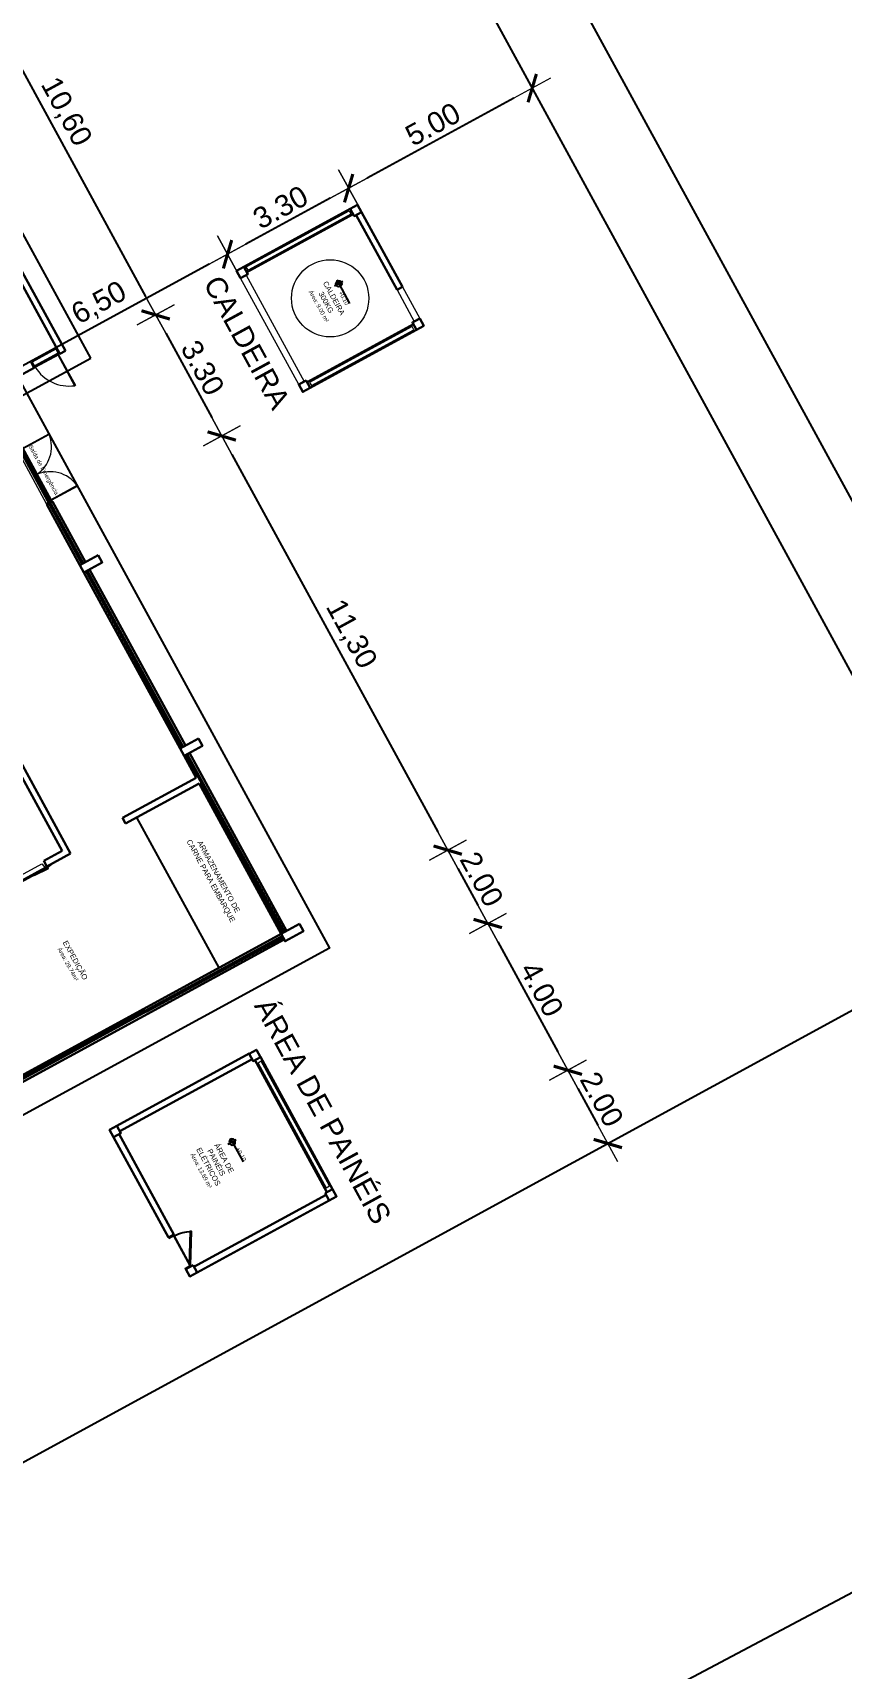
# Model space of a CAD drawing. Extents: x 622283 to 622521, y 9224861 to 9225135.
# Drawn here: x 622414.74 to 622434.1, y 9224955.28 to 9224994.43 of the extents above; entities that cross this region are included whole.
import ezdxf
from ezdxf.lldxf.tags import DXFTag

# ---------------------------------------------------------------- set-up
doc = ezdxf.new("R2010")
doc.units = 0
doc.header["$PDMODE"] = 32
doc.header["$PDSIZE"] = 2.4
for name, color, linetype, lineweight in [('A-COTAS', 12, 'Continuous', 9), ('A-ESQ-PORTAS', 2, 'Continuous', 18), ('A-ESTRUTURA', 164, 'Continuous', 30), ('A-PAREDE', 5, 'Continuous', 30), ('A-PROJEÇÃO', 251, 'DASHED', 13)]:
    doc.layers.add(name, color=color, linetype=linetype, lineweight=lineweight)
for name, color, linetype in [('A-EQUIPAMENTOS', 252, 'Continuous'), ('A-PISO', 251, 'Continuous'), ('A_PROJEÇÃO', 7, 'DASHED'), ('G_HACHURA', 9, 'Continuous')]:
    doc.layers.add(name, color=color, linetype=linetype)
doc.layers.add('A-TEXTO1', color=7, linetype='Continuous', true_color=0x000000)
doc.styles.add('A2 Arquitetos', font='arial.ttf')
doc.styles.add('Century Gothic', font='arial.ttf')
doc.styles.get("Standard").update_dxf_attribs({"font": 'arial.ttf', "height": 1})
tags = doc.linetypes.add('DASHED', pattern=[0.75, 0.5, -0.25]).pattern_tags.tags
tags[6:7] = [DXFTag(74, 4), DXFTag(75, 0), DXFTag(340, '0'), DXFTag(46, 0.0), DXFTag(50, 0.0), DXFTag(44, 0.0), DXFTag(45, 0.0)]
tags[4:5] = [DXFTag(74, 4), DXFTag(75, 0), DXFTag(340, '0'), DXFTag(46, 0.0), DXFTag(50, 0.0), DXFTag(44, 0.0), DXFTag(45, 0.0)]
doc.dimstyles.new('COTA_250', dxfattribs={"dimscale": 250, "dimtxt": 0.002, "dimasz": 0.00025, "dimexe": 0.00075, "dimexo": 0.00075, "dimgap": 0.0005, "dimtad": 1, "dimzin": 4, "dimdsep": 46, "dimtxsty": 'Century Gothic', "dimblk": 'PU-Tick', "dimcen": 0.001, "dimdle": 0.00075, "dimse1": 1, "dimse2": 1, "dimclrd": 256, "dimclre": 256, "dimclrt": 256, "dimadec": 0, "dimazin": 0, "dimtfac": 1, "dimtix": 1, "dimtmove": 0, "dimatfit": 3, "dimldrblk": 'DOT', "dimfxl": 1, "dimarcsym": 0})

# ---------------------------------------------------------------- blocks, each defined once
blk = doc.blocks.new('pilar')
at = {"layer": 'A-ESTRUTURA'}
blk.add_lwpolyline([(207964.697, 9278584.431), (207964.897, 9278584.431), (207964.897, 9278584.631), (207964.697, 9278584.631)], close=True, dxfattribs=at)
blk = doc.blocks.new('caldeira')
at = {"layer": 'A-TEXTO1'}
h = blk.add_hatch(color=256, dxfattribs=at)
h.dxf.hatch_style = 1
h.paths.add_polyline_path([(207800.501, 9278573.899), (207800.501, 9278573.827), (207800.573, 9278573.827, 0.414214)])
h.paths.add_polyline_path([(207800.501, 9278573.827), (207800.429, 9278573.827, 0.414214), (207800.501, 9278573.755)])
at = {"layer": 'A-PAREDE'}
for p, q in [((207801.295, 9278574.979), (207801.295, 9278575.129)), ((207802.155, 9278575.13), (207802.155, 9278574.98)), ((207802.158, 9278571.98), (207802.159, 9278571.83))]:
    blk.add_line(p, q, dxfattribs=at)
for points in [[(207799.055, 9278574.927), (207799.058, 9278572.027)], [(207799.208, 9278572.027), (207799.205, 9278574.927)], [(207799.255, 9278575.127), (207801.295, 9278575.129)], [(207801.295, 9278574.979), (207799.255, 9278574.977)], [(207802.155, 9278575.13), (207802.355, 9278575.13), (207802.359, 9278571.83), (207802.159, 9278571.83)], [(207802.205, 9278574.93), (207802.208, 9278572.03)]]:
    blk.add_lwpolyline(points, dxfattribs=at)
at = {"layer": 'A-PROJEÇÃO'}
for points in [[(207799.085, 9278574.877), (207799.175, 9278574.877), (207799.178, 9278572.077), (207799.088, 9278572.077)], [(207802.325, 9278574.875), (207802.235, 9278574.875), (207802.238, 9278572.085), (207802.328, 9278572.085)]]:
    blk.add_lwpolyline(points, close=True, dxfattribs=at)
for points in [[(207801.295, 9278575.129), (207802.155, 9278575.13)], [(207801.295, 9278574.979), (207802.155, 9278574.98)], [(207799.258, 9278571.977), (207802.158, 9278571.98)], [(207802.159, 9278571.83), (207799.259, 9278571.827)]]:
    blk.add_lwpolyline(points, dxfattribs=at)
blk.add_circle((207800.707, 9278573.478), 0.924, dxfattribs=at)
at = {"layer": 'A-TEXTO1'}
for p, q in [((207800.394, 9278573.827), (207801.041, 9278573.827)), ((207800.501, 9278573.934), (207800.501, 9278573.707))]:
    blk.add_line(p, q, dxfattribs=at)
blk.add_circle((207800.501, 9278573.827), 0.0719, dxfattribs=at)
at = {"layer": 'A-ESTRUTURA'}
for p, rotation in [((10235.272, -236.792), 0.06422542959709425), ((405366.142, 18557383.749), 180.064225429597)]:
    blk.add_blockref('pilar', p, dxfattribs=dict(at, rotation=rotation))
for p, xscale, rotation in [((426167.704, 229.445), -1, 0.06422542959704244), ((-10566.29, 18556917.512), -0.9999999999999999, 180.0642254295971)]:
    blk.add_blockref('pilar', p, dxfattribs=dict(at, xscale=xscale, rotation=rotation))
at = {"layer": 'A-TEXTO1', "ltscale": 0.0005, "insert": (207800.189, 9278573.097), "char_height": 0.1275, "attachment_point": 7, "rotation": 0.0642, "style": 'A2 Arquitetos'}
blk.add_mtext_dynamic_manual_height_columns('\\pxqc;CALDEIRA\\P300KG\\P{\\H0.78431x;Área: 9.00 m²}', width=1.11688, gutter_width=30.315, heights=[0], dxfattribs=at)
at = {"layer": 'A-TEXTO1', "insert": (207800.937, 9278573.717), "char_height": 0.1, "attachment_point": 7, "rotation": 0.0642}
blk.add_mtext_dynamic_manual_height_columns('\\pxsm1.5,qr;{\\fArial|b0|i0|c0|p34;+0.10}', width=0.1, gutter_width=30.315, heights=[0], dxfattribs=at)
blk = doc.blocks.new('Casa_de_Maquinas')
at = {"layer": 'A-TEXTO1'}
h = blk.add_hatch(color=256, dxfattribs=at)
h.dxf.hatch_style = 1
h.paths.add_polyline_path([(207761.327, 9278490.125), (207761.327, 9278490.197), (207761.399, 9278490.197, -0.414214)])
h.paths.add_polyline_path([(207761.327, 9278490.197), (207761.255, 9278490.197, -0.414214), (207761.327, 9278490.269)])
at = {"layer": 'A-ESQ-PORTAS'}
for points in [[(207762.603, 9278492.632), (207762.633, 9278492.632), (207762.633, 9278492.482), (207762.603, 9278492.482)], [(207763.463, 9278492.632), (207763.433, 9278492.632), (207763.433, 9278492.482), (207763.463, 9278492.482)]]:
    blk.add_lwpolyline(points, dxfattribs=at)
blk.add_lwpolyline([(207762.633, 9278492.512), (207763.433, 9278492.512), (207763.433, 9278492.482), (207762.633, 9278492.482)], close=True, dxfattribs=at)
at = {"layer": 'A-PAREDE'}
for p, q in [((207762.603, 9278492.632), (207762.603, 9278492.482)), ((207763.463, 9278492.632), (207763.463, 9278492.482))]:
    blk.add_line(p, q, dxfattribs=at)
for points in [[(207759.863, 9278492.632), (207762.603, 9278492.632)], [(207759.663, 9278488.832), (207759.663, 9278492.432)], [(207759.813, 9278488.832), (207759.813, 9278492.432)], [(207759.863, 9278492.482), (207762.603, 9278492.482)], [(207763.513, 9278488.832), (207763.513, 9278492.432)], [(207763.663, 9278492.432), (207763.663, 9278488.832)], [(207763.463, 9278488.782), (207759.863, 9278488.782)], [(207763.463, 9278488.632), (207759.863, 9278488.632)]]:
    blk.add_lwpolyline(points, dxfattribs=at)
at = {"layer": 'A-PROJEÇÃO'}
blk.add_lwpolyline([(207759.963, 9278488.752), (207763.363, 9278488.752), (207763.363, 9278488.662), (207759.963, 9278488.662)], close=True, dxfattribs=at)
at = {"layer": 'A-TEXTO1'}
for p, q in [((207761.22, 9278490.197), (207761.867, 9278490.197)), ((207761.327, 9278490.09), (207761.327, 9278490.317))]:
    blk.add_line(p, q, dxfattribs=at)
blk.add_circle((207761.327, 9278490.197), 0.0719, dxfattribs=at)
at = {"layer": 'A_PROJEÇÃO'}
blk.add_lwpolyline([(207762.725, 9278492.108), (207763.418, 9278492.508), (207763.433, 9278492.482), (207762.74, 9278492.082)], close=True, dxfattribs=at)
blk.add_arc((207763.433, 9278492.482), 0.8, 180, 210, dxfattribs=at)
at = {"layer": 'A-ESTRUTURA'}
for p in [(-205.033, -92), (-201.233, -92)]:
    blk.add_blockref('pilar', p, dxfattribs=at)
at = {"layer": 'A-ESTRUTURA', "xscale": -1, "rotation": 180}
for p in [(-205.033, 18557073.263), (-201.233, 18557073.263)]:
    blk.add_blockref('pilar', p, dxfattribs=at)
at = {"layer": 'A-TEXTO1', "ltscale": 0.0005, "extrusion": (0, 0, -1), "insert": (207761.014, 9278491.228), "char_height": 0.1275, "attachment_point": 7, "text_direction": (1, 0, 0), "style": 'A2 Arquitetos'}
blk.add_mtext_dynamic_manual_height_columns('\\pxqc;ÁREA DE PAINÉIS ELÉTRICOS\\P{\\H0.78431x;Área: 13.69 m³}', width=1.11688, gutter_width=30.315, heights=[0], dxfattribs=at)
at = {"layer": 'A-TEXTO1', "extrusion": (0, 0, -1), "insert": (207761.763, 9278490.201), "char_height": 0.1, "attachment_point": 7, "text_direction": (1, 0, 0)}
blk.add_mtext_dynamic_manual_height_columns('\\pxsm1.5,qr;{\\fArial|b0|i0|c0|p34;+0.10}', width=0.1, gutter_width=30.315, heights=[0], dxfattribs=at)
blk = doc.blocks.new('porta frigorífica')
for p, q in [((-0.326, 0), (0.326, 0)), ((-0.238, 0.01), (-0.177, 0.01)), ((-0.238, 0.01), (-0.238, 0)), ((-0.235, 0.102), (-0.235, 0.101)), ((-0.235, 0.101), (-0.179, 0.101)), ((-0.225, 0.019), (-0.189, 0.019)), ((-0.225, 0.019), (-0.225, 0.01)), ((-0.219, 0.101), (-0.219, 0.096)), ((-0.219, 0.096), (-0.195, 0.096)), ((-0.215, 0.096), (-0.215, 0.019)), ((-0.215, 0), (-0.215, -0.134)), ((-0.2, 0.096), (-0.2, 0.019)), ((-0.2, 0), (-0.2, -0.134)), ((-0.195, 0.101), (-0.195, 0.096)), ((-0.189, 0.019), (-0.189, 0.01)), ((-0.179, 0.102), (-0.179, 0.101)), ((-0.177, 0.01), (-0.177, 0)), ((0.326, 0), (0.349, -0.108)), ((-0.499, -0.09), (-0.396, -0.09)), ((-0.499, -0.1), (-0.499, -0.09)), ((-0.499, -0.097), (-0.396, -0.097)), ((-0.499, -0.1), (-0.444, -0.114)), ((-0.444, -0.097), (-0.444, -0.162)), ((-0.444, -0.162), (-0.396, -0.162)), ((-0.396, -0.09), (-0.396, -0.162)), ((-0.396, -0.092), (0.387, -0.092)), ((-0.396, -0.138), (-0.378, -0.138)), ((-0.396, -0.15), (-0.378, -0.15)), ((-0.378, -0.094), (-0.35, -0.094)), ((-0.378, -0.094), (-0.378, -0.104)), ((-0.378, -0.104), (-0.35, -0.104)), ((-0.378, -0.108), (0.383, -0.108)), ((-0.378, -0.108), (-0.378, -0.12)), ((-0.378, -0.126), (-0.378, -0.182)), ((-0.378, -0.126), (-0.215, -0.126)), ((-0.378, -0.134), (-0.186, -0.134)), ((-0.378, -0.182), (-0.354, -0.182)), ((-0.372, -0.126), (0.377, -0.126)), ((-0.331, -0.158), (-0.354, -0.182)), ((-0.35, -0.09), (0.35, -0.09)), ((-0.35, -0.094), (-0.35, -0.104)), ((-0.326, 0), (-0.349, -0.108)), ((-0.331, -0.158), (-0.307, -0.158)), ((-0.307, -0.134), (-0.307, -0.158)), ((-0.229, -0.134), (-0.229, -0.138)), ((-0.229, -0.138), (-0.187, -0.138)), ((-0.2, -0.126), (-0.186, -0.126)), ((-0.187, -0.134), (-0.187, -0.138)), ((-0.186, -0.126), (-0.186, -0.134)), ((0.09, -0.127), (0.385, -0.127)), ((0.09, -0.127), (0.09, -0.133)), ((0.09, -0.133), (0.387, -0.147)), ((0.09, -0.133), (0.379, -0.137)), ((0.352, -0.094), (0.352, -0.104)), ((0.352, -0.094), (0.379, -0.094)), ((0.352, -0.104), (0.379, -0.104)), ((0.383, -0.108), (0.383, -0.12)), ((0.387, -0.092), (0.387, -0.127)), ((0.387, -0.092), (0.501, -0.092)), ((0.398, -0.098), (0.398, -0.139)), ((0.398, -0.098), (0.501, -0.098)), ((0.398, -0.118), (0.501, -0.102)), ((0.501, -0.102), (0.501, -0.092))]:
    blk.add_line(p, q)
for centre, radius in [((-0.358, -0.162), 0.00759), ((0.389, -0.137), 0.00995)]:
    blk.add_circle(centre, radius)
for centre, radius, start, end in [((-0.233, 0.102), 0.0024, 126.7666, 180), ((-0.207, 0.068), 0.045, 53.492, 126.7666), ((-0.182, 0.102), 0.0024, 0, 53.492), ((-0.372, -0.12), 0.006, 180, 270), ((-0.299, -0.027), 0.159, 251.5563, 302.0816), ((-0.293, -0.048), 0.123, 249.6092, 301.735), ((-0.237, -0.135), 0.0203, 294.8844, 349.3502), ((-0.227, -0.134), 0.0299, 294.8844, 352.7905), ((0.377, -0.12), 0.006, 270, 0)]:
    blk.add_arc(centre, radius, start, end)
blk = doc.blocks.new('PORTA 150')
for p, q in [((0.055, 0.853), (0.035, 0.853)), ((1.441, 0.853), (1.461, 0.853))]:
    blk.add_line(p, q)
at = {"layer": 'A-ESQ-PORTAS'}
for p, q in [((0, 0.15), (0.03, 0.15)), ((0.03, 0), (0, 0)), ((0.03, 0.15), (0.03, 0.115)), ((0.03, 0.15), (0.03, 0.115)), ((0.03, 0.115), (0.04, 0.115)), ((0.04, 0.105), (0.03, 0.105)), ((0.03, 0.105), (0.03, 0)), ((0.03, 0), (1.47, 0)), ((0.037, 0.15), (0.057, 0.15)), ((0.04, 0.115), (0.04, 0.105)), ((1.463, 0.15), (1.443, 0.15)), ((1.47, 0.115), (1.46, 0.115)), ((1.46, 0.115), (1.46, 0.105)), ((1.46, 0.105), (1.47, 0.105)), ((1.5, 0.15), (1.47, 0.15)), ((1.47, 0.15), (1.47, 0.115)), ((1.47, 0.15), (1.47, 0.115)), ((1.47, 0.105), (1.47, 0)), ((1.47, 0), (1.5, 0))]:
    blk.add_line(p, q, dxfattribs=at)
at = {"layer": 'A-ESQ-PORTAS', "ltscale": 50}
for p, q in [((0.03, 0.15), (1.443, 0.15)), ((0.03, 0.125), (1.47, 0.125))]:
    blk.add_line(p, q, dxfattribs=at)
at = {"layer": 'A-ESQ-PORTAS', "linetype": 'Continuous', "const_width": 0.001}
for points in [[(0.033, 0.154, 1), (0.033, 0.148, 1)], [(1.467, 0.154, -1), (1.467, 0.148, -1)]]:
    blk.add_lwpolyline(points, format="xyb", close=True, dxfattribs=at)
at = {"layer": 'A-PROJEÇÃO'}
for p, q in [((0.037, 0.15), (0.035, 0.853)), ((0.057, 0.15), (0.055, 0.853)), ((1.443, 0.15), (1.441, 0.853)), ((1.463, 0.15), (1.461, 0.853))]:
    blk.add_line(p, q, dxfattribs=at)
for centre, start, end in [((-0.046, 0.061), 4.57, 82.747), ((1.546, 0.061), 97.253, 175.43)]:
    blk.add_arc(centre, 0.798, start, end, dxfattribs=at)
blk = doc.blocks.new('Galpão_2.0')
at = {"layer": 'A-EQUIPAMENTOS'}
blk.add_lwpolyline([(208377.088, 9278622.087), (208381.188, 9278622.087)], dxfattribs=at)
at = {"layer": 'A-ESQ-PORTAS'}
for p, q in [((208366.319, 9278625.757), (208366.319, 9278625.787)), ((208366.424, 9278625.757), (208366.319, 9278625.757)), ((208366.424, 9278625.747), (208366.424, 9278625.757)), ((208366.434, 9278625.747), (208366.424, 9278625.747)), ((208366.434, 9278625.757), (208366.434, 9278625.747)), ((208366.469, 9278625.757), (208366.434, 9278625.757)), ((208366.469, 9278625.757), (208366.434, 9278625.757)), ((208366.469, 9278625.787), (208366.469, 9278625.757)), ((208366.469, 9278625.751), (208366.469, 9278625.731)), ((208366.469, 9278625.751), (208367.309, 9278625.751)), ((208366.469, 9278625.731), (208367.309, 9278625.731)), ((208367.309, 9278625.731), (208367.309, 9278625.751)), ((208366.424, 9278625.117), (208366.319, 9278625.117)), ((208366.434, 9278625.127), (208366.424, 9278625.127)), ((208366.424, 9278625.127), (208366.424, 9278625.117)), ((208366.434, 9278625.117), (208366.434, 9278625.127)), ((208366.469, 9278625.117), (208366.434, 9278625.117)), ((208366.469, 9278625.087), (208366.469, 9278625.117))]:
    blk.add_line(p, q, dxfattribs=at)
at = {"layer": 'A-ESQ-PORTAS', "const_width": 0.001}
blk.add_lwpolyline([(208366.473, 9278625.754, 1), (208366.467, 9278625.754, 1)], format="xyb", close=True, dxfattribs=at)
at = {"layer": 'A-ESTRUTURA'}
for points in [[(208371.138, 9278624.287), (208371.138, 9278623.787), (208371.338, 9278623.787), (208371.338, 9278624.287)], [(208376.138, 9278624.287), (208376.138, 9278623.787), (208376.338, 9278623.787), (208376.338, 9278624.287)], [(208381.188, 9278624.287), (208381.188, 9278623.787), (208381.388, 9278623.787), (208381.388, 9278624.287)]]:
    blk.add_lwpolyline(points, close=True, dxfattribs=at)
at = {"layer": 'A-PAREDE'}
for p, q in [((208366.469, 9278625.937), (208363.669, 9278625.937)), ((208366.469, 9278625.787), (208363.819, 9278625.787)), ((208366.469, 9278625.787), (208366.469, 9278625.937)), ((208366.319, 9278625.087), (208366.469, 9278625.087)), ((208366.469, 9278624.287), (208366.469, 9278625.087)), ((208371.138, 9278623.937), (208369.488, 9278623.937)), ((208369.488, 9278623.787), (208369.488, 9278623.937)), ((208371.138, 9278623.787), (208369.488, 9278623.787)), ((208376.138, 9278623.937), (208371.338, 9278623.937)), ((208376.138, 9278623.787), (208371.338, 9278623.787)), ((208381.188, 9278623.937), (208376.338, 9278623.937)), ((208376.938, 9278623.787), (208376.338, 9278623.787)), ((208376.938, 9278623.787), (208376.938, 9278621.787)), ((208377.088, 9278623.787), (208377.088, 9278621.787)), ((208381.188, 9278623.787), (208377.088, 9278623.787)), ((208381.188, 9278623.787), (208381.188, 9278614.882)), ((208381.338, 9278623.787), (208381.338, 9278614.882)), ((208377.088, 9278621.787), (208376.938, 9278621.787)), ((208377.088, 9278620.287), (208372.038, 9278620.287)), ((208377.088, 9278620.287), (208377.088, 9278619.637)), ((208376.938, 9278620.137), (208374.138, 9278620.137)), ((208376.938, 9278620.137), (208376.938, 9278619.637)), ((208377.088, 9278619.637), (208376.938, 9278619.637))]:
    blk.add_line(p, q, dxfattribs=at)
at = {"layer": 'A-PISO'}
for p, q in [((208366.319, 9278625.757), (208366.319, 9278625.117)), ((208366.444, 9278625.757), (208366.444, 9278625.117)), ((208366.469, 9278625.757), (208366.469, 9278625.117))]:
    blk.add_line(p, q, dxfattribs=at)
at = {"layer": 'A-PROJEÇÃO', "ltscale": 50}
blk.add_arc((208366.423, 9278626.062), 0.945, 272.7628, 339.4965, dxfattribs=at)
at = {"layer": 'A_PROJEÇÃO'}
for p, q in [((208366.919, 9278626.387), (208363.219, 9278626.387)), ((208366.919, 9278623.937), (208366.919, 9278626.387))]:
    blk.add_line(p, q, dxfattribs=at)
at = {"layer": 'A_PROJEÇÃO', "color": 7, "linetype": 'Continuous'}
for p, q in [((208366.469, 9278623.877), (208371.138, 9278623.877)), ((208366.469, 9278623.837), (208371.138, 9278623.837)), ((208371.338, 9278623.877), (208376.138, 9278623.877)), ((208371.338, 9278623.837), (208376.138, 9278623.837)), ((208376.338, 9278623.877), (208381.188, 9278623.877)), ((208376.338, 9278623.837), (208381.188, 9278623.837)), ((208381.243, 9278620.057), (208381.243, 9278623.787)), ((208381.283, 9278620.057), (208381.283, 9278623.787)), ((208381.243, 9278620.057), (208381.243, 9278614.882)), ((208381.283, 9278620.057), (208381.283, 9278614.882))]:
    blk.add_line(p, q, dxfattribs=at)
at = {"layer": 'A_PROJEÇÃO'}
blk.add_lwpolyline([(208382.038, 9278614.032), (208355.463, 9278614.032), (208355.463, 9278624.637), (208382.038, 9278624.637)], close=True, dxfattribs=at)
at = {"layer": 'A-ESQ-PORTAS'}
blk.add_blockref('PORTA 150', (208367.988, 9278623.787), dxfattribs=at)
at = {"layer": 'A-ESQ-PORTAS', "xscale": 1.2, "yscale": 1.2, "zscale": 1.2, "rotation": 90}
blk.add_blockref('porta frigorífica', (208376.977, 9278619.173), dxfattribs=at)
at = {"layer": 'A-TEXTO1', "ltscale": 0.0005, "style": 'A2 Arquitetos'}
for s, width, insert, char_height, attachment_point in [('\\pxqc;Saída de Emergência', 1.37505, (208369.406, 9278624.167), 0.1, 3), ('\\pxqc;ARMAZENAMENTO DE CARNE PARA EMBARQUE', 2.52924, (208378.007, 9278622.822), 0.1275, 7), ('\\pxqc;EXPEDIÇÃO\\P{\\H0.78431x;Área: 29.74m²}', 2.52924, (208378.12, 9278618.912), 0.1275, 7)]:
    blk.add_mtext_dynamic_manual_height_columns(s, width=width, gutter_width=30.315, heights=[0], dxfattribs=dict(at, insert=insert, char_height=char_height, attachment_point=attachment_point))
blk = doc.blocks.new('PU-Tick')
for p, q in [((0, -1), (0, 1)), ((1, 0), (-1, 0))]:
    blk.add_line(p, q)
at = {"color": 0, "linetype": 'ByBlock', "const_width": 0.15}
blk.add_lwpolyline([(-0.5, -0.5), (0.5, 0.5)], dxfattribs=at)
blk = doc.blocks.new('*D705')
at = {"layer": 'A-COTAS', "lineweight": -2, "transparency": 16777216}
blk.add_line((123.87, 70.94), (124.87, 70.94), dxfattribs=at)
at = {"layer": 'Defpoints', "color": 0, "transparency": 16777216}
for p in [(125.37, 70.94), (123.37, 64.69), (125.37, 62.843)]:
    blk.add_point(p, dxfattribs=at)
at = {"layer": 'A-COTAS', "lineweight": -2, "transparency": 16777216, "xscale": 0.5, "yscale": 0.5, "zscale": 0.5, "rotation": 180}
blk.add_blockref('PU-Tick', (123.37, 70.94), dxfattribs=at)
at = {"layer": 'A-COTAS', "lineweight": -2, "transparency": 16777216, "xscale": 0.5, "yscale": 0.5, "zscale": 0.5}
blk.add_blockref('PU-Tick', (125.37, 70.94), dxfattribs=at)
at = {"layer": 'A-COTAS', "transparency": 16777216, "insert": (124.37, 71.321), "char_height": 0.5, "attachment_point": 5, "style": 'Century Gothic'}
blk.add_mtext('2.00', dxfattribs=at)
blk = doc.blocks.new('_Dot')
at = {"layer": 'G_HACHURA', "color": 0, "lineweight": -2}
blk.add_line((-0.5, 0), (-1, 0), dxfattribs=at)
at = {"layer": 'G_HACHURA', "color": 0, "const_width": 0.5}
blk.add_lwpolyline([(-0.25, 0, 1), (0.25, 0, 1)], format="xyb", close=True, dxfattribs=at)
blk = doc.blocks.new('*D706')
at = {"layer": 'A-COTAS', "lineweight": -2, "transparency": 16777216}
blk.add_line((125.87, 70.94), (128.87, 70.94), dxfattribs=at)
at = {"layer": 'Defpoints', "color": 0, "transparency": 16777216}
for p in [(129.37, 70.94), (125.37, 64.637), (129.37, 64.637)]:
    blk.add_point(p, dxfattribs=at)
at = {"layer": 'A-COTAS', "lineweight": -2, "transparency": 16777216, "xscale": 0.5, "yscale": 0.5, "zscale": 0.5, "rotation": 180}
blk.add_blockref('PU-Tick', (125.37, 70.94), dxfattribs=at)
at = {"layer": 'A-COTAS', "lineweight": -2, "transparency": 16777216, "xscale": 0.5, "yscale": 0.5, "zscale": 0.5}
blk.add_blockref('PU-Tick', (129.37, 70.94), dxfattribs=at)
at = {"layer": 'A-COTAS', "transparency": 16777216, "insert": (127.37, 71.321), "char_height": 0.5, "attachment_point": 5, "style": 'Century Gothic'}
blk.add_mtext('4.00', dxfattribs=at)
blk = doc.blocks.new('*D707')
at = {"layer": 'A-COTAS', "lineweight": -2, "transparency": 16777216}
blk.add_line((129.87, 70.94), (130.867, 70.94), dxfattribs=at)
at = {"layer": 'Defpoints', "color": 0, "transparency": 16777216}
for p in [(131.367, 70.94), (129.37, 62.885), (131.367, 62.823)]:
    blk.add_point(p, dxfattribs=at)
at = {"layer": 'A-COTAS', "lineweight": -2, "transparency": 16777216, "xscale": 0.5, "yscale": 0.5, "zscale": 0.5, "rotation": 180}
blk.add_blockref('PU-Tick', (129.37, 70.94), dxfattribs=at)
at = {"layer": 'A-COTAS', "lineweight": -2, "transparency": 16777216, "xscale": 0.5, "yscale": 0.5, "zscale": 0.5}
blk.add_blockref('PU-Tick', (131.367, 70.94), dxfattribs=at)
at = {"layer": 'A-COTAS', "transparency": 16777216, "insert": (130.369, 71.321), "char_height": 0.5, "attachment_point": 5, "style": 'Century Gothic'}
blk.add_mtext('2.00', dxfattribs=at)
blk = doc.blocks.new('*D708')
at = {"layer": 'A-COTAS', "lineweight": -2, "transparency": 16777216}
blk.add_line((98.695, 70.94), (108.283, 70.94), dxfattribs=at)
at = {"layer": 'Defpoints', "color": 0, "transparency": 16777216}
for p in [(108.783, 73.144), (108.783, 70.94), (98.195, 67.834)]:
    blk.add_point(p, dxfattribs=at)
at = {"layer": 'A-COTAS', "lineweight": -2, "transparency": 16777216, "xscale": 0.5, "yscale": 0.5, "zscale": 0.5, "rotation": 180}
blk.add_blockref('PU-Tick', (98.195, 70.94), dxfattribs=at)
at = {"layer": 'A-COTAS', "lineweight": -2, "transparency": 16777216, "xscale": 0.5, "yscale": 0.5, "zscale": 0.5}
blk.add_blockref('PU-Tick', (108.783, 70.94), dxfattribs=at)
at = {"layer": 'A-COTAS', "transparency": 16777216, "insert": (103.489, 71.366), "char_height": 0.5, "attachment_point": 5, "style": 'Century Gothic'}
blk.add_mtext('10,60', dxfattribs=at)
blk = doc.blocks.new('*D709')
at = {"layer": 'A-COTAS', "lineweight": -2, "transparency": 16777216}
blk.add_line((109.283, 70.94), (111.583, 70.94), dxfattribs=at)
at = {"layer": 'Defpoints', "color": 0, "transparency": 16777216}
for p in [(108.783, 73.144), (112.083, 73.146), (112.083, 70.94)]:
    blk.add_point(p, dxfattribs=at)
at = {"layer": 'A-COTAS', "lineweight": -2, "transparency": 16777216, "xscale": 0.5, "yscale": 0.5, "zscale": 0.5, "rotation": 180}
blk.add_blockref('PU-Tick', (108.783, 70.94), dxfattribs=at)
at = {"layer": 'A-COTAS', "lineweight": -2, "transparency": 16777216, "xscale": 0.5, "yscale": 0.5, "zscale": 0.5}
blk.add_blockref('PU-Tick', (112.083, 70.94), dxfattribs=at)
at = {"layer": 'A-COTAS', "transparency": 16777216, "insert": (110.433, 71.321), "char_height": 0.5, "attachment_point": 5, "style": 'Century Gothic'}
blk.add_mtext('3.30', dxfattribs=at)
blk = doc.blocks.new('*D710')
at = {"layer": 'A-COTAS', "lineweight": -2, "transparency": 16777216}
blk.add_line((112.583, 70.94), (122.87, 70.94), dxfattribs=at)
at = {"layer": 'Defpoints', "color": 0, "transparency": 16777216}
for p in [(112.083, 73.146), (123.37, 70.94), (123.37, 66.105)]:
    blk.add_point(p, dxfattribs=at)
at = {"layer": 'A-COTAS', "lineweight": -2, "transparency": 16777216, "xscale": 0.5, "yscale": 0.5, "zscale": 0.5, "rotation": 180}
blk.add_blockref('PU-Tick', (112.083, 70.94), dxfattribs=at)
at = {"layer": 'A-COTAS', "lineweight": -2, "transparency": 16777216, "xscale": 0.5, "yscale": 0.5, "zscale": 0.5}
blk.add_blockref('PU-Tick', (123.37, 70.94), dxfattribs=at)
at = {"layer": 'A-COTAS', "transparency": 16777216, "insert": (117.727, 71.366), "char_height": 0.5, "attachment_point": 5, "style": 'Century Gothic'}
blk.add_mtext('11,30', dxfattribs=at)
blk = doc.blocks.new('*D723')
at = {"layer": 'A-COTAS', "lineweight": -2, "transparency": 16777216}
blk.add_line((108.332, 75.944), (108.332, 73.644), dxfattribs=at)
at = {"layer": 'Defpoints', "color": 0, "transparency": 16777216}
for p in [(108.992, 76.444), (108.332, 73.144), (108.783, 73.144)]:
    blk.add_point(p, dxfattribs=at)
at = {"layer": 'A-COTAS', "lineweight": -2, "transparency": 16777216, "xscale": 0.5, "yscale": 0.5, "zscale": 0.5}
for p, rotation in [((108.332, 76.444), 90), ((108.332, 73.144), 270)]:
    blk.add_blockref('PU-Tick', p, dxfattribs=dict(at, rotation=rotation))
at = {"layer": 'A-COTAS', "transparency": 16777216, "insert": (107.951, 74.794), "char_height": 0.5, "attachment_point": 5, "rotation": 90, "style": 'Century Gothic'}
blk.add_mtext('3.30', dxfattribs=at)
blk = doc.blocks.new('*D724')
at = {"layer": 'A-COTAS', "lineweight": -2, "transparency": 16777216}
blk.add_line((108.332, 72.644), (108.332, 67.134), dxfattribs=at)
at = {"layer": 'Defpoints', "color": 0, "transparency": 16777216}
for p in [(108.783, 73.144), (108.332, 66.634), (108.37, 66.634)]:
    blk.add_point(p, dxfattribs=at)
at = {"layer": 'A-COTAS', "lineweight": -2, "transparency": 16777216, "xscale": 0.5, "yscale": 0.5, "zscale": 0.5}
for p, rotation in [((108.332, 73.144), 90), ((108.332, 66.634), 270)]:
    blk.add_blockref('PU-Tick', p, dxfattribs=dict(at, rotation=rotation))
at = {"layer": 'A-COTAS', "transparency": 16777216, "insert": (107.906, 69.889), "char_height": 0.5, "attachment_point": 5, "rotation": 90, "style": 'Century Gothic'}
blk.add_mtext('6,50', dxfattribs=at)
blk = doc.blocks.new('*D740')
at = {"layer": 'A-COTAS', "lineweight": -2, "transparency": 16777216}
blk.add_line((6.866, 83.43), (130.866, 83.43), dxfattribs=at)
at = {"layer": 'Defpoints', "color": 0, "transparency": 16777216}
for p in [(131.366, 83.43), (6.366, 81.446), (131.366, 81.446)]:
    blk.add_point(p, dxfattribs=at)
at = {"layer": 'A-COTAS', "lineweight": -2, "transparency": 16777216, "xscale": 0.5, "yscale": 0.5, "zscale": 0.5, "rotation": 180}
blk.add_blockref('PU-Tick', (6.366, 83.43), dxfattribs=at)
at = {"layer": 'A-COTAS', "lineweight": -2, "transparency": 16777216, "xscale": 0.5, "yscale": 0.5, "zscale": 0.5}
blk.add_blockref('PU-Tick', (131.366, 83.43), dxfattribs=at)
at = {"layer": 'A-COTAS', "transparency": 16777216, "insert": (68.866, 84.193), "char_height": 1.25, "attachment_point": 5, "style": 'Century Gothic'}
blk.add_mtext('125.00', dxfattribs=at)
blk = doc.blocks.new('*D749')
at = {"layer": 'A-COTAS', "lineweight": -2, "transparency": 16777216}
blk.add_line((130.366, 53.837), (130.866, 53.837), dxfattribs=at)
at = {"layer": 'Defpoints', "color": 0, "transparency": 16777216}
for p in [(129.866, 55.308), (131.366, 55.57), (131.366, 53.837)]:
    blk.add_point(p, dxfattribs=at)
at = {"layer": 'A-COTAS', "lineweight": -2, "transparency": 16777216, "xscale": 0.5, "yscale": 0.5, "zscale": 0.5, "rotation": 180}
blk.add_blockref('PU-Tick', (129.866, 53.837), dxfattribs=at)
at = {"layer": 'A-COTAS', "lineweight": -2, "transparency": 16777216, "xscale": 0.5, "yscale": 0.5, "zscale": 0.5}
blk.add_blockref('PU-Tick', (131.366, 53.837), dxfattribs=at)
at = {"layer": 'A-COTAS', "transparency": 16777216, "insert": (130.616, 54.217), "char_height": 0.5, "attachment_point": 5, "style": 'Century Gothic'}
blk.add_mtext('1.50', dxfattribs=at)
blk = doc.blocks.new('*D753')
at = {"layer": 'A-COTAS', "lineweight": -2, "transparency": 16777216}
blk.add_line((108.332, 80.945), (108.332, 76.944), dxfattribs=at)
at = {"layer": 'Defpoints', "color": 0, "transparency": 16777216}
for p in [(108.992, 81.445), (108.332, 76.444), (108.783, 76.444)]:
    blk.add_point(p, dxfattribs=at)
at = {"layer": 'A-COTAS', "lineweight": -2, "transparency": 16777216, "xscale": 0.5, "yscale": 0.5, "zscale": 0.5}
for p, rotation in [((108.332, 81.445), 90), ((108.332, 76.444), 270)]:
    blk.add_blockref('PU-Tick', p, dxfattribs=dict(at, rotation=rotation))
at = {"layer": 'A-COTAS', "transparency": 16777216, "insert": (107.952, 78.945), "char_height": 0.5, "attachment_point": 5, "rotation": 90, "style": 'Century Gothic'}
blk.add_mtext('5.00', dxfattribs=at)
blk = doc.blocks.new('A$Ce07cc1b0')
blk.add_lwpolyline([(6.366, 81.446), (6.366, 1.446), (131.366, 1.446), (131.366, 81.446)], close=True)
at = {"layer": 'A-PAREDE', "rotation": 359.9678872852015}
blk.add_blockref('caldeira', (-212890.628, -9278380.76), dxfattribs=at)
at = {"layer": 'A-PAREDE'}
blk.add_blockref('Galpão_2.0', (-208257.967, -9278557.304), dxfattribs=at)
at = {"layer": 'A-PAREDE', "xscale": -1, "rotation": 179.9999999999999}
blk.add_blockref('Casa_de_Maquinas', (-207634.293, 9278553.269), dxfattribs=at)
at = {"layer": 'A-TEXTO1', "color": 12, "true_color": 0xdb0000, "char_height": 0.5, "attachment_point": 9, "rotation": 359.9922}
for s, width, insert in [('\\pxqc;CALDEIRA', 13.9198, (117.365, 72.286)), ('\\pxqc;ÁREA DE PAINÉIS', 5.6801, (130.261, 65.074))]:
    blk.add_mtext_dynamic_manual_height_columns(s, width=width, gutter_width=30.315, heights=[0], dxfattribs=dict(at, insert=insert))
at = {"layer": 'A-COTAS'}
dim = blk.add_aligned_dim(p1=(6.366, 81.446), p2=(131.366, 81.446), distance=1.984, dimstyle='COTA_250', override={"dimtxt": 0.005, "dimasz": 0.002, "dimdle": 0.001}, dxfattribs=at)
dim.commit()
dim.dimension.update_dxf_attribs({"geometry": '*D740', "text_midpoint": (68.866, 84.193)})
for base, p1, p2, picture, middle in [((108.332, 76.444), (108.992, 81.445), (108.783, 76.444), '*D753', (107.952, 78.945)), ((108.332, 73.144), (108.992, 76.444), (108.783, 73.144), '*D723', (107.951, 74.794))]:
    dim = blk.add_linear_dim(base=base, p1=p1, p2=p2, angle=270, dimstyle='COTA_250', override={"dimasz": 0.002, "dimdle": 0.001}, dxfattribs=at)
    dim.commit()
    dim.dimension.update_dxf_attribs({"geometry": picture, "text_midpoint": middle})
dim = blk.add_linear_dim(base=(108.332, 66.634), p1=(108.783, 73.144), p2=(108.37, 66.634), angle=270, text='6,50', dimstyle='COTA_250', override={"dimasz": 0.002, "dimdle": 0.001}, dxfattribs=at)
dim.commit()
dim.dimension.update_dxf_attribs({"geometry": '*D724', "text_midpoint": (107.906, 69.889)})
for base, p1, p2, text, picture, middle in [((108.783, 70.94), (98.195, 67.834), (108.783, 73.144), '10,60', '*D708', (103.489, 71.366)), ((123.37, 70.94), (112.083, 73.146), (123.37, 66.105), '11,30', '*D710', (117.727, 71.366))]:
    dim = blk.add_linear_dim(base=base, p1=p1, p2=p2, text=text, dimstyle='COTA_250', override={"dimasz": 0.002, "dimdle": 0.001}, dxfattribs=at)
    dim.commit()
    dim.dimension.update_dxf_attribs({"geometry": picture, "text_midpoint": middle})
for base, p1, p2, picture, middle in [((112.083, 70.94), (108.783, 73.144), (112.083, 73.146), '*D709', (110.433, 71.321)), ((129.37, 70.94), (125.37, 64.637), (129.37, 64.637), '*D706', (127.37, 71.321))]:
    dim = blk.add_linear_dim(base=base, p1=p1, p2=p2, dimstyle='COTA_250', override={"dimasz": 0.002, "dimdle": 0.001}, dxfattribs=at)
    dim.commit()
    dim.dimension.update_dxf_attribs({"geometry": picture, "text_midpoint": middle})
for base, p1, p2, picture, middle in [((125.37, 70.94), (123.37, 64.69), (125.37, 62.843), '*D705', (124.37, 70.94)), ((131.367, 70.94), (129.37, 62.885), (131.367, 62.823), '*D707', (130.369, 70.94)), ((131.366, 53.837), (129.866, 55.308), (131.366, 55.57), '*D749', (130.616, 53.837))]:
    dim = blk.add_linear_dim(base=base, p1=p1, p2=p2, dimstyle='COTA_250', override={"dimasz": 0.002, "dimdle": 0.001}, dxfattribs=at)
    dim.commit()
    dim.dimension.update_dxf_attribs({"geometry": picture, "text_midpoint": middle, "dimtype": 128})

msp = doc.modelspace()

# ---------------------------------------------------------------- linework, layer by layer
msp.add_lwpolyline([(622414.849, 9224946.778), (622456.78, 9224969.018), (622469.754, 9224976.102), (622474.649, 9224979.435), (622477.192, 9224983.108), (622478.392, 9224986.787), (622477.94, 9224991.582), (622468.09, 9225049.908), (622465.234, 9225060.898), (622462.849, 9225068.542), (622458.057, 9225076.185), (622452.3, 9225080.49), (622440.304, 9225087.208), (622417.735, 9225096.345), (622402.366, 9225103.555), (622392.767, 9225108.346), (622380.781, 9225113.6), (622372.634, 9225116.463), (622363.532, 9225119.324), (622356.83, 9225122.662), (622348.219, 9225127.908)])

# ---------------------------------------------------------------- block references
at = {"rotation": 298.6104596680653}
msp.add_blockref('A$Ce07cc1b0', (622303.313, 9225049.213), dxfattribs=at)

doc.saveas('drawing.dxf')
